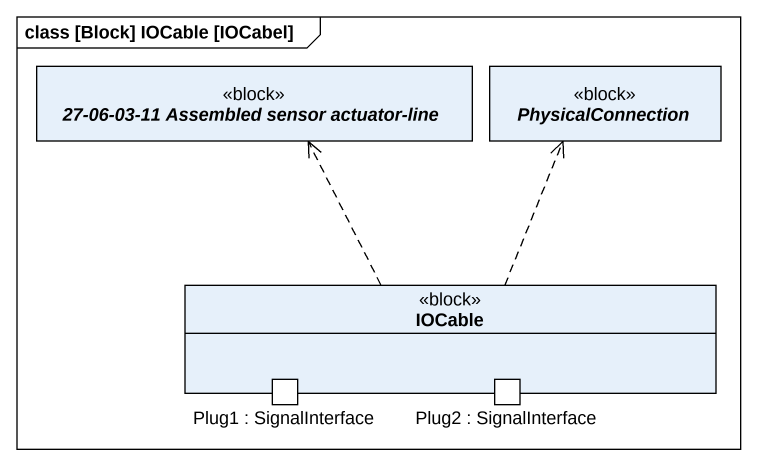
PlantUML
@startuml
mainframe class [Block] IOCable [IOCabel]
allowmixing
hide circle
hide empty members
abstract class "27-06-03-11 Assembled sensor actuator-line" as c27_06_03_11_Assembled <<block>>
abstract class PhysicalConnection <<block>>
rectangle IOCable <<block>> {
  port "Plug1 : SignalInterface" as Plug1
  port "Plug2 : SignalInterface" as Plug2
}
IOCable .up.> c27_06_03_11_Assembled
IOCable .up.> PhysicalConnection
@enduml
